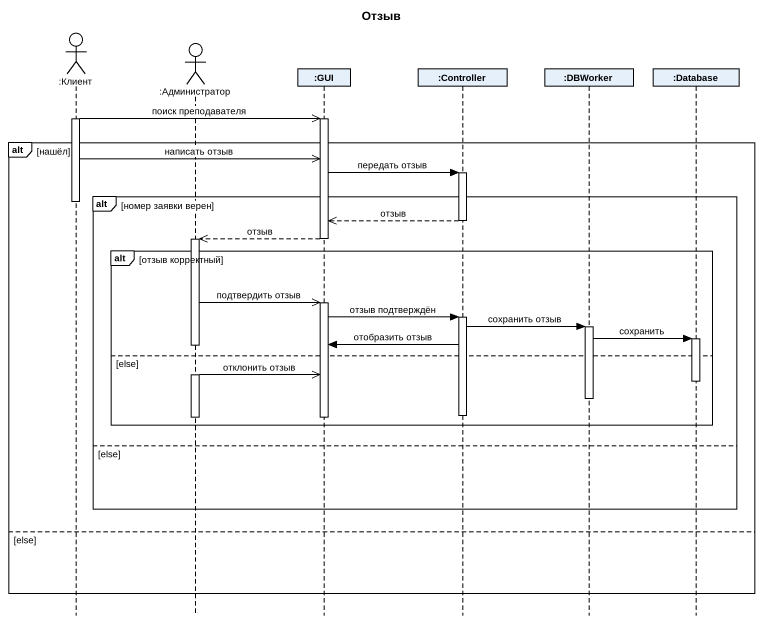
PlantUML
@startuml
title Отзыв
hide footbox
actor ":Клиент" as Клиент
actor ":Администратор" as Администратор
participant ":GUI" as GUI
participant ":Controller" as Controller
participant ":DBWorker" as DBWorker
participant ":Database" as Database_

activate Клиент
Клиент ->> GUI : поиск преподавателя
activate GUI
alt нашёл
  Клиент ->> GUI : написать отзыв
  GUI -> Controller : передать отзыв
  activate Controller
  alt номер заявки верен
    deactivate Клиент
    Controller -->> GUI : отзыв
    deactivate Controller
    GUI -->> Администратор : отзыв
    deactivate GUI
    activate Администратор
    alt отзыв корректный
      Администратор ->> GUI : подтвердить отзыв
      activate GUI
      GUI -> Controller : отзыв подтверждён
      activate Controller
      Controller -> DBWorker : сохранить отзыв
      activate DBWorker
      DBWorker -> Database_ : сохранить
      activate Database_
      Controller -> GUI : отобразить отзыв
    else else
      Администратор ->> GUI : отклонить отзыв
      deactivate Database_
      deactivate DBWorker
      deactivate Controller
      deactivate Администратор
      deactivate GUI
    end
  else else
  end
else else
end
@enduml
